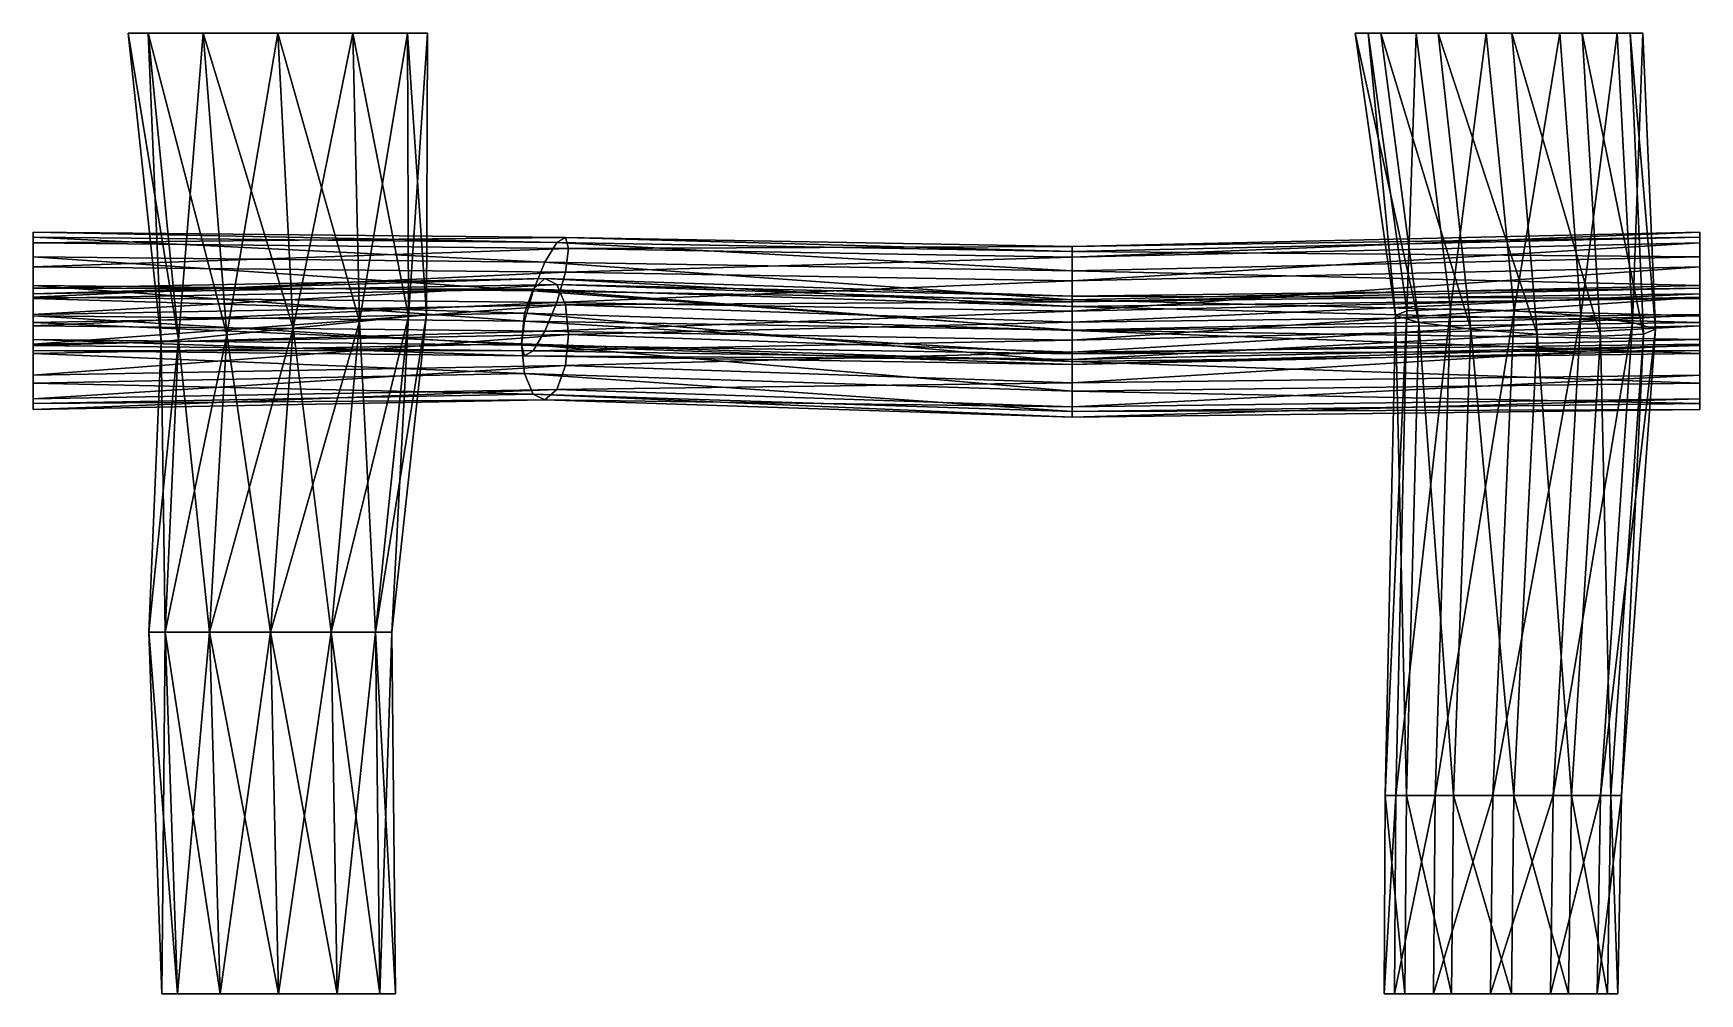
# Model space of a CAD drawing. Extents: x -96 to 100, y -19 to 94.
import ezdxf

# ---------------------------------------------------------------- set-up
doc = ezdxf.new("R2010")
doc.units = 0
doc.layers.add('fence23', color=250, linetype='CONTINUOUS')

msp = doc.modelspace()

# ---------------------------------------------------------------- meshes
at = {"layer": 'fence23'}
mesh = msp.add_polyface(dxfattribs=at)
corners = [(-38.52705, 60.172172, -9.851577), (-96.315764, 60.806041, -10.305101), (-96.315764, 64.376577, -9.712922), (-36.121665, 67.130972, -10.531825), (-96.315764, 67.764841, -10.985348), (-96.315764, 70.062951, -13.781434), (-33.716281, 70.02126, -16.898446), (-96.315764, 70.655129, -17.35197), (-96.315764, 69.382703, -20.740234), (-33.716281, 65.952748, -22.58482), (-96.315764, 66.586618, -23.038343), (-96.315764, 63.016082, -23.630522), (-36.121665, 58.993949, -21.904572), (-96.315764, 59.627818, -22.358096), (-96.315764, 57.329708, -19.56201), (-38.899164, 57.376086, -12.149687), (-96.315764, 58.009956, -12.603211), (-37.510415, 63.742708, -9.259399), (-34.732916, 69.429081, -13.32791), (-33.344166, 68.748834, -20.28671), (-34.732916, 62.382213, -23.176999), (-96.315764, 56.737529, -15.991475), (-38.52705, 61.141785, 18.603364), (-96.315764, 60.02782, 17.718031), (-96.315764, 62.838814, 15.308717), (-36.121665, 65.182514, 12.702027), (-96.315764, 64.06855, 11.816694), (-96.315764, 63.38752, 8.177645), (-33.716281, 62.092172, 6.251984), (-96.315764, 60.978207, 5.36665), (-96.315764, 57.486183, 4.136915), (-37.510415, 63.952779, 16.194051), (-34.732916, 64.501485, 9.062978), (-96.315764, 53.847134, 4.817944), (-65.759361, 59.354812, -18.262538), (-67.543168, 94.041617, -20.194222), (-76.345013, 94.041617, -17.835775), (-79.220681, 57.968711, -10.431351), (-82.78841, 94.041617, -11.392377), (-85.146858, 94.041617, -2.590533), (-79.220681, 57.968711, 5.10576), (-82.78841, 94.041617, 6.211312), (-76.345013, 94.041617, 12.65471), (-73.544915, 58.554546, -16.141007), (-81.293209, 57.75428, -2.663143), (-73.544915, 58.554546, 10.817324), (-67.543168, 94.041617, 15.013157), (-58.741324, 94.041617, 12.65471), (-52.297926, 94.041617, 6.211312), (-96.315764, 52.896747, 17.169324), (-65.759361, 59.354812, 12.941486)]
mesh.append_faces([[corners[k] for k in face] for face in [(0, 1, 2), (3, 4, 5), (6, 7, 8), (9, 10, 11), (12, 13, 14), (15, 16, 1), (17, 2, 4), (18, 5, 7), (19, 8, 10), (20, 11, 13), (14, 11, 10), (14, 13, 11), (5, 10, 8), (21, 10, 5), (5, 4, 2), (1, 16, 21), (22, 23, 24), (25, 26, 27), (28, 29, 30), (31, 24, 26), (32, 27, 29), (27, 33, 30), (27, 26, 24), (34, 35, 36), (37, 38, 39), (40, 41, 42), (43, 36, 38), (44, 39, 41), (45, 42, 46), (47, 42, 41), (36, 41, 39), (48, 41, 36), (14, 10, 21), (5, 8, 7), (21, 5, 1), (5, 2, 1), (27, 30, 29), (49, 27, 23), (27, 24, 23), (34, 36, 43), (37, 39, 44), (40, 42, 45), (43, 38, 37), (44, 41, 40), (45, 46, 50), (36, 39, 38)]])
mesh = msp.add_polyface(dxfattribs=at)
corners = [(25.912216, 62.705688, -7.916176), (-37.510415, 63.742708, -9.259399), (-36.121665, 67.130972, -10.531825), (25.912216, 68.392062, -11.984688), (-34.732916, 69.429081, -13.32791), (-33.716281, 70.02126, -16.898446), (25.912216, 67.711815, -18.943488), (-33.344166, 68.748834, -20.28671), (-33.716281, 65.952748, -22.58482), (25.912216, 66.093953, -9.188602), (25.912216, 61.345193, -21.833776), (-34.732916, 62.382213, -23.176999), (-36.121665, 58.993949, -21.904572), (25.912216, 68.984241, -15.555224), (25.912216, 64.915729, -21.241597), (25.912216, 61.90531, 14.757117), (-37.510415, 63.952779, 16.194051), (-36.121665, 65.182514, 12.702027), (25.912216, 62.454017, 7.626044), (-34.732916, 64.501485, 9.062978), (-33.716281, 62.092172, 6.251984), (25.912216, 63.135046, 11.265093), (25.912216, 60.044703, 4.81505), (-33.344166, 58.600148, 5.022248), (-52.184521, 60.740913, -10.492252), (-52.297926, 94.041617, -11.392377), (-58.741324, 94.041617, -17.835775), (-65.759361, 59.354812, 12.941486), (-67.543168, 94.041617, 15.013157), (-58.741324, 94.041617, 12.65471), (-52.184521, 60.740913, 5.17582), (-52.297926, 94.041617, 6.211312), (-49.939479, 94.041617, -2.590533), (-50.074153, 60.955343, -2.657855), (-57.935967, 60.155078, -16.203844), (-67.543168, 94.041617, -20.194222), (-57.935967, 60.155078, 10.885449), (-76.345013, 94.041617, 12.65471), (-76.345013, 94.041617, -17.835775), (-38.52705, 60.172172, -9.851577), (-96.315764, 64.376577, -9.712922), (25.912216, 59.135153, -8.508355), (-96.315764, 70.062951, -13.781434), (-96.315764, 69.382703, -20.740234), (-96.315764, 63.016082, -23.630522), (-38.899164, 57.376086, -12.149687), (-96.315764, 60.806041, -10.305101), (-96.315764, 67.764841, -10.985348), (-96.315764, 70.655129, -17.35197), (-96.315764, 66.586618, -23.038343), (-96.315764, 59.627818, -22.358096), (-38.52705, 61.141785, 18.603364), (-96.315764, 62.838814, 15.308717), (25.912216, 59.094316, 17.16643), (-96.315764, 63.38752, 8.177645), (-96.315764, 57.486183, 4.136915), (-38.899164, 57.502736, 19.284393), (-96.315764, 60.02782, 17.718031), (-96.315764, 64.06855, 11.816694), (-96.315764, 60.978207, 5.36665), (-65.759361, 59.354812, -18.262538), (-82.78841, 94.041617, 6.211312)]
mesh.append_faces([[corners[k] for k in face] for face in [(0, 1, 2), (3, 4, 5), (6, 7, 8), (9, 2, 4), (10, 11, 12), (13, 5, 7), (14, 8, 11), (15, 16, 17), (18, 19, 20), (21, 17, 19), (22, 20, 23), (24, 25, 26), (27, 28, 29), (30, 31, 32), (33, 32, 25), (34, 26, 35), (36, 29, 31), (29, 28, 37), (38, 35, 26), (25, 32, 31), (39, 40, 1), (1, 41, 39), (2, 42, 4), (5, 43, 7), (8, 44, 11), (45, 46, 39), (1, 47, 2), (4, 48, 5), (7, 49, 8), (11, 50, 12), (51, 52, 16), (16, 53, 51), (17, 54, 19), (20, 55, 23), (56, 57, 51), (16, 58, 17), (19, 59, 20), (24, 26, 34), (27, 29, 36), (30, 32, 33), (33, 25, 24), (34, 35, 60), (36, 31, 30), (29, 61, 31), (31, 38, 25), (38, 26, 25)]])
mesh = msp.add_polyface(dxfattribs=at)
corners = [(66.689553, 60.029964, -12.018995), (62.227456, 94.041617, -12.3502), (59.208399, 94.041617, -4.090403), (65.286776, 61.416065, 3.311708), (60.723717, 94.041617, 4.572319), (66.367382, 94.041617, 11.316798), (70.405072, 61.630496, 9.440522), (74.627179, 94.041617, 14.335856), (72.798172, 59.229698, -17.096521), (68.971935, 94.041617, -17.993865), (63.931776, 60.83023, -4.549949), (77.634657, 94.041617, -19.509183), (99.730322, 58.009956, -12.603211), (25.912216, 56.339067, -10.806464), (25.912216, 59.135153, -8.508355), (25.912216, 62.705688, -7.916176), (99.730322, 64.376577, -9.712922), (99.730322, 60.806041, -10.305101), (25.912216, 68.392062, -11.984688), (99.730322, 70.062951, -13.781434), (99.730322, 67.764841, -10.985348), (25.912216, 66.093953, -9.188602), (25.912216, 68.984241, -15.555224), (-37.510415, 63.742708, -9.259399), (99.730322, 69.382703, -20.740234), (25.912216, 67.711815, -18.943488), (25.912216, 64.915729, -21.241597), (99.730322, 63.016082, -23.630522), (25.912216, 61.345193, -21.833776), (25.912216, 57.956929, -20.56135), (99.730322, 62.838814, 15.308717), (25.912216, 61.90531, 14.757117), (25.912216, 63.135046, 11.265093), (99.730322, 63.38752, 8.177645), (25.912216, 62.454017, 7.626044), (25.912216, 60.044703, 4.81505), (-37.510415, 63.952779, 16.194051), (25.912216, 59.094316, 17.16643), (80.6115, 58.643863, -18.442967), (77.905434, 61.416065, 12.173006), (-38.52705, 60.172172, -9.851577), (-36.121665, 67.130972, -10.531825), (-33.716281, 70.02126, -16.898446), (99.730322, 70.655129, -17.35197), (-33.716281, 65.952748, -22.58482), (-34.732916, 69.429081, -13.32791), (99.730322, 66.586618, -23.038343), (-36.121665, 58.993949, -21.904572), (-33.344166, 68.748834, -20.28671), (-34.732916, 62.382213, -23.176999), (25.912216, 55.455267, 17.84746), (-38.52705, 61.141785, 18.603364), (99.730322, 60.02782, 17.718031), (-36.121665, 65.182514, 12.702027), (99.730322, 64.06855, 11.816694), (-33.716281, 62.092172, 6.251984), (25.912216, 56.55268, 3.585315), (99.730322, 60.978207, 5.36665), (-34.732916, 64.501485, 9.062978), (-33.344166, 58.600148, 5.022248)]
mesh.append_faces([[corners[k] for k in face] for face in [(0, 1, 2), (3, 4, 5), (6, 5, 7), (8, 9, 1), (10, 2, 4), (2, 9, 11), (2, 1, 9), (7, 5, 4), (12, 13, 14), (15, 16, 17), (18, 19, 20), (16, 15, 21), (19, 18, 22), (23, 15, 14), (24, 25, 26), (27, 28, 29), (30, 31, 32), (33, 34, 35), (36, 31, 37), (38, 9, 8), (0, 2, 10), (3, 5, 6), (6, 7, 39), (8, 1, 0), (10, 4, 3), (2, 11, 4), (13, 40, 14), (15, 17, 14), (15, 41, 21), (18, 20, 21), (18, 42, 22), (25, 43, 22), (25, 44, 26), (21, 45, 18), (28, 46, 26), (28, 47, 29), (22, 48, 25), (26, 49, 28), (50, 51, 37), (31, 52, 37), (31, 53, 32), (34, 54, 32), (34, 55, 35), (56, 57, 35), (32, 58, 34), (35, 59, 56)]])
mesh = msp.add_polyface(dxfattribs=at)
corners = [(77.905434, 61.416065, 12.173006), (74.627179, 94.041617, 14.335856), (83.289902, 94.041617, 12.820538), (91.836905, 60.029964, 5.640425), (90.03438, 94.041617, 7.176872), (93.053438, 94.041617, -1.082925), (93.140977, 58.643863, -9.644295), (91.53812, 94.041617, -9.745647), (85.894454, 94.041617, -16.490126), (80.6115, 58.643863, -18.442967), (77.634657, 94.041617, -19.509183), (68.971935, 94.041617, -17.993865), (85.754838, 60.83023, 10.775029), (94.532054, 59.229698, -1.834169), (88.049234, 58.429433, -15.716031), (60.723717, 94.041617, 4.572319), (25.912216, 67.711815, -18.943488), (99.730322, 69.382703, -20.740234), (99.730322, 70.655129, -17.35197), (25.912216, 61.345193, -21.833776), (99.730322, 63.016082, -23.630522), (99.730322, 66.586618, -23.038343), (99.730322, 64.376577, -9.712922), (99.730322, 56.737529, -15.991475), (99.730322, 58.009956, -12.603211), (99.730322, 59.627818, -22.358096), (99.730322, 67.764841, -10.985348), (99.730322, 70.062951, -13.781434), (25.912216, 61.90531, 14.757117), (99.730322, 62.838814, 15.308717), (99.730322, 60.02782, 17.718031), (25.912216, 62.454017, 7.626044), (99.730322, 63.38752, 8.177645), (99.730322, 64.06855, 11.816694), (25.912216, 56.55268, 3.585315), (99.730322, 57.486183, 4.136915), (99.730322, 60.978207, 5.36665), (25.912216, 59.135153, -8.508355), (99.730322, 60.806041, -10.305101), (25.912216, 66.093953, -9.188602), (25.912216, 68.984241, -15.555224), (25.912216, 64.915729, -21.241597), (25.912216, 57.956929, -20.56135), (99.730322, 57.329708, -19.56201), (99.730322, 56.388771, 18.39906), (25.912216, 59.094316, 17.16643), (25.912216, 63.135046, 11.265093), (25.912216, 60.044703, 4.81505), (99.730322, 51.03614, 7.227258)]
mesh.append_faces([[corners[k] for k in face] for face in [(0, 1, 2), (3, 4, 5), (6, 7, 8), (9, 10, 11), (12, 2, 4), (13, 5, 7), (14, 8, 10), (5, 10, 8), (15, 10, 5), (5, 4, 2), (16, 17, 18), (19, 20, 21), (22, 23, 24), (20, 23, 22), (23, 20, 25), (26, 27, 18), (26, 18, 17), (17, 21, 20), (28, 29, 30), (31, 32, 33), (34, 35, 36), (33, 32, 36), (33, 36, 35), (0, 2, 12), (3, 5, 13), (6, 8, 14), (12, 4, 3), (13, 7, 6), (14, 10, 9), (5, 8, 7), (15, 5, 1), (5, 2, 1), (24, 37, 38), (22, 39, 26), (27, 40, 18), (17, 41, 21), (20, 42, 25), (22, 24, 38), (20, 22, 26), (23, 25, 43), (26, 17, 20), (44, 45, 30), (29, 46, 33), (32, 47, 36), (29, 44, 30), (48, 29, 33)]])
mesh = msp.add_polyface(dxfattribs=at)
corners = [(-38.52705, 56.10366, -15.537951), (-96.315764, 56.737529, -15.991475), (-96.315764, 58.009956, -12.603211), (-37.510415, 56.695839, -19.108487), (-96.315764, 57.329708, -19.56201), (-33.716281, 54.961099, 5.703278), (-96.315764, 53.847134, 4.817944), (-96.315764, 51.03614, 7.227258), (-36.121665, 50.920369, 11.604615), (-96.315764, 49.806405, 10.719281), (-96.315764, 50.487434, 14.35833), (-38.52705, 54.010712, 18.054658), (-96.315764, 52.896747, 17.169324), (-96.315764, 56.388771, 18.39906), (-38.899164, 57.502736, 19.284393), (-96.315764, 60.02782, 17.718031), (-33.344166, 58.600148, 5.022248), (-96.315764, 57.486183, 4.136915), (-34.732916, 52.150105, 8.112591), (-37.510415, 51.601399, 15.243664), (-96.315764, 63.38752, 8.177645), (-75.575259, 23.607834, -16.08924), (-74.333758, -18.929796, -14.63553), (-67.457317, -18.929796, -16.478067), (-73.544915, 58.554546, -16.141007), (-79.220681, 57.968711, -10.431351), (-82.724681, 23.607834, -3.706079), (-81.210199, -18.929796, -2.725185), (-79.367663, -18.929796, -9.601626), (-81.293209, 57.75428, -2.663143), (-79.220681, 57.968711, 5.10576), (-68.425838, 23.607834, -18.004922), (-65.759361, 59.354812, -18.262538), (-75.575259, 23.607834, 8.677082), (-74.333758, -18.929796, 9.18516), (-79.367663, -18.929796, 4.151256), (-73.544915, 58.554546, 10.817324), (-65.759361, 59.354812, 12.941486), (-80.808999, 23.607834, -10.855501), (-80.808999, 23.607834, 3.443342), (-68.425838, 23.607834, 10.592763), (-55.546972, -18.929796, 4.151256), (-67.457317, -18.929796, 11.027697), (-60.580876, -18.929796, -14.63553), (-61.276417, 23.607834, 8.677082)]
mesh.append_faces([[corners[k] for k in face] for face in [(0, 1, 2), (3, 4, 1), (5, 6, 7), (8, 9, 10), (11, 12, 13), (14, 13, 15), (16, 17, 6), (18, 7, 9), (19, 10, 12), (10, 7, 6), (10, 9, 7), (12, 6, 20), (15, 13, 12), (21, 22, 23), (21, 24, 25), (26, 27, 28), (26, 29, 30), (31, 32, 24), (33, 34, 35), (33, 36, 37), (22, 21, 38), (38, 25, 29), (27, 26, 39), (39, 30, 36), (34, 33, 40), (41, 34, 42), (23, 22, 28), (23, 28, 27), (27, 35, 34), (10, 6, 12), (21, 23, 31), (21, 25, 38), (43, 31, 23), (26, 28, 38), (26, 30, 39), (31, 24, 21), (33, 35, 39), (33, 37, 40), (22, 38, 28), (44, 42, 40), (38, 29, 26), (27, 39, 35), (39, 36, 33), (34, 40, 42), (34, 43, 23), (23, 27, 34)]])
mesh = msp.add_polyface(dxfattribs=at)
corners = [(82.512625, 4.36599, 5.996654), (82.171828, -18.929796, 9.640583), (75.128964, -18.929796, 10.872549), (85.754838, 60.83023, 10.775029), (91.836905, 60.029964, 5.640425), (90.528093, 4.36599, -5.417525), (90.109662, -18.929796, -1.663045), (87.655144, -18.929796, 5.052237), (94.532054, 59.229698, -1.834169), (93.140977, 58.643863, -9.644295), (88.049569, 4.36599, 1.363434), (84.650857, 4.36599, -18.066213), (84.289351, -18.929796, -14.189225), (88.877696, -18.929796, -8.705909), (88.049234, 58.429433, -15.716031), (80.6115, 58.643863, -18.442967), (89.284078, 4.36599, -12.529269), (75.400881, 4.36599, 7.240669), (77.869899, 4.36599, -20.544736), (72.798172, 59.229698, -17.096521), (77.574068, -18.929796, -16.643743), (70.531205, -18.929796, -15.411777), (25.912216, 56.339067, -10.806464), (99.730322, 58.009956, -12.603211), (99.730322, 56.737529, -15.991475), (25.912216, 50.102636, 6.675657), (99.730322, 51.03614, 7.227258), (99.730322, 53.847134, 4.817944), (25.912216, 49.55393, 13.80673), (99.730322, 50.487434, 14.35833), (99.730322, 49.806405, 10.719281), (25.912216, 55.455267, 17.84746), (99.730322, 56.388771, 18.39906), (99.730322, 52.896747, 17.169324), (99.730322, 62.838814, 15.308717), (99.730322, 57.486183, 4.136915), (70.758155, 4.36599, -19.300722), (77.905434, 61.416065, 12.173006), (68.413682, -18.929796, 8.41803), (99.730322, 57.329708, -19.56201), (25.912216, 55.066641, -14.194729), (25.912216, 52.913631, 4.266344), (25.912216, 48.872901, 10.167681), (25.912216, 51.963244, 16.617724), (99.730322, 64.06855, 11.816694)]
mesh.append_faces([[corners[k] for k in face] for face in [(0, 1, 2), (0, 3, 4), (5, 6, 7), (5, 8, 9), (1, 0, 10), (11, 12, 13), (11, 14, 15), (10, 4, 8), (6, 5, 16), (16, 9, 14), (3, 0, 17), (12, 11, 18), (18, 15, 19), (7, 6, 13), (7, 13, 12), (12, 20, 21), (22, 23, 24), (25, 26, 27), (28, 29, 30), (31, 32, 33), (34, 33, 32), (26, 33, 34), (33, 26, 30), (35, 27, 26), (0, 2, 17), (0, 4, 10), (5, 7, 10), (5, 9, 16), (1, 10, 7), (11, 13, 16), (11, 15, 18), (10, 8, 5), (36, 20, 18), (6, 16, 13), (16, 14, 11), (3, 17, 37), (12, 18, 20), (1, 38, 2), (21, 1, 7), (7, 12, 21), (39, 40, 24), (35, 41, 27), (26, 42, 30), (29, 43, 33), (33, 30, 29), (44, 35, 26)]])
mesh = msp.add_polyface(dxfattribs=at)
corners = [(25.912216, 56.339067, -10.806464), (-38.899164, 57.376086, -12.149687), (-38.52705, 60.172172, -9.851577), (25.912216, 55.65882, -17.765264), (-37.510415, 56.695839, -19.108487), (-38.52705, 56.10366, -15.537951), (25.912216, 57.956929, -20.56135), (-36.121665, 58.993949, -21.904572), (25.912216, 55.066641, -14.194729), (25.912216, 55.455267, 17.84746), (-38.899164, 57.502736, 19.284393), (-38.52705, 61.141785, 18.603364), (25.912216, 56.55268, 3.585315), (-33.344166, 58.600148, 5.022248), (-33.716281, 54.961099, 5.703278), (25.912216, 50.102636, 6.675657), (-34.732916, 52.150105, 8.112591), (-36.121665, 50.920369, 11.604615), (25.912216, 49.55393, 13.80673), (-37.510415, 51.601399, 15.243664), (-38.52705, 54.010712, 18.054658), (25.912216, 52.913631, 4.266344), (25.912216, 48.872901, 10.167681), (25.912216, 51.963244, 16.617724), (-54.126995, 23.607834, -3.706079), (-50.074153, 60.955343, -2.657855), (-52.184521, 60.740913, -10.492252), (-53.704435, -18.929796, -2.725185), (-56.042677, 23.607834, -10.855501), (-61.276417, 23.607834, -16.08924), (-60.580876, -18.929796, -14.63553), (-55.546972, -18.929796, -9.601626), (-57.935967, 60.155078, -16.203844), (-65.759361, 59.354812, -18.262538), (-68.425838, 23.607834, -18.004922), (-61.276417, 23.607834, 8.677082), (-60.580876, -18.929796, 9.18516), (-67.457317, -18.929796, 11.027697), (-57.935967, 60.155078, 10.885449), (-52.184521, 60.740913, 5.17582), (-55.546972, -18.929796, 4.151256), (-68.425838, 23.607834, 10.592763), (-65.759361, 59.354812, 12.941486), (-56.042677, 23.607834, 3.443342), (-74.333758, -18.929796, 9.18516), (-96.315764, 57.329708, -19.56201), (-96.315764, 58.009956, -12.603211), (-96.315764, 56.737529, -15.991475), (-96.315764, 51.03614, 7.227258), (-96.315764, 50.487434, 14.35833), (-96.315764, 56.388771, 18.39906), (-96.315764, 53.847134, 4.817944), (-96.315764, 49.806405, 10.719281), (-96.315764, 52.896747, 17.169324)]
mesh.append_faces([[corners[k] for k in face] for face in [(0, 1, 2), (3, 4, 5), (6, 7, 4), (8, 5, 1), (9, 10, 11), (12, 13, 14), (15, 16, 17), (18, 19, 20), (21, 14, 16), (22, 17, 19), (23, 20, 10), (24, 25, 26), (27, 24, 28), (29, 30, 31), (29, 32, 33), (30, 29, 34), (35, 36, 37), (35, 38, 39), (24, 27, 40), (32, 29, 28), (41, 42, 38), (36, 35, 43), (43, 39, 25), (30, 40, 27), (44, 40, 30), (7, 45, 4), (5, 46, 1), (4, 47, 5), (14, 48, 16), (17, 49, 19), (20, 50, 10), (13, 51, 14), (16, 52, 17), (19, 53, 20), (24, 26, 28), (27, 28, 31), (29, 31, 28), (29, 33, 34), (35, 39, 43), (24, 40, 43), (32, 28, 26), (41, 38, 35), (36, 43, 40), (43, 25, 24), (30, 27, 31), (40, 37, 36)]])
mesh = msp.add_polyface(dxfattribs=at)
corners = [(68.619923, 4.36599, 4.762145), (70.405072, 61.630496, 9.440522), (77.905434, 61.416065, 12.173006), (68.413682, -18.929796, 8.41803), (75.400881, 4.36599, 7.240669), (70.758155, 4.36599, -19.300722), (70.531205, -18.929796, -15.411777), (77.574068, -18.929796, -16.643743), (72.798172, 59.229698, -17.096521), (66.689553, 60.029964, -12.018995), (62.742687, 4.36599, -7.886543), (62.59337, -18.929796, -4.10815), (65.047888, -18.929796, -10.823432), (63.931776, 60.83023, -4.549949), (65.286776, 61.416065, 3.311708), (63.825336, -18.929796, 2.934714), (65.221211, 4.36599, -14.667501), (63.986702, 4.36599, -0.774798), (82.171828, -18.929796, 9.640583), (25.912216, 55.65882, -17.765264), (99.730322, 57.329708, -19.56201), (99.730322, 59.627818, -22.358096), (25.912216, 55.066641, -14.194729), (99.730322, 56.388771, 18.39906), (25.912216, 55.455267, 17.84746), (25.912216, 59.094316, 17.16643), (99.730322, 57.486183, 4.136915), (25.912216, 56.55268, 3.585315), (25.912216, 52.913631, 4.266344), (99.730322, 51.03614, 7.227258), (25.912216, 50.102636, 6.675657), (25.912216, 48.872901, 10.167681), (99.730322, 50.487434, 14.35833), (25.912216, 49.55393, 13.80673), (25.912216, 51.963244, 16.617724), (75.128964, -18.929796, 10.872549), (77.869899, 4.36599, -20.544736), (25.912216, 57.956929, -20.56135), (-38.52705, 56.10366, -15.537951), (25.912216, 56.339067, -10.806464), (99.730322, 56.737529, -15.991475), (-37.510415, 56.695839, -19.108487), (-38.899164, 57.376086, -12.149687), (-33.716281, 54.961099, 5.703278), (99.730322, 53.847134, 4.817944), (-36.121665, 50.920369, 11.604615), (99.730322, 49.806405, 10.719281), (-38.52705, 54.010712, 18.054658), (99.730322, 52.896747, 17.169324), (-34.732916, 52.150105, 8.112591), (-37.510415, 51.601399, 15.243664), (-38.899164, 57.502736, 19.284393)]
mesh.append_faces([[corners[k] for k in face] for face in [(0, 1, 2), (3, 0, 4), (5, 6, 7), (5, 8, 9), (10, 11, 12), (10, 13, 14), (0, 3, 15), (6, 5, 16), (16, 9, 13), (11, 10, 17), (17, 14, 1), (18, 15, 3), (6, 15, 18), (15, 6, 12), (19, 20, 21), (20, 19, 22), (23, 24, 25), (26, 27, 28), (29, 30, 31), (32, 33, 34), (0, 2, 4), (3, 4, 35), (5, 9, 16), (10, 12, 16), (10, 14, 17), (0, 15, 17), (36, 8, 5), (6, 16, 12), (16, 13, 10), (11, 17, 15), (17, 1, 0), (15, 12, 11), (19, 21, 37), (19, 38, 22), (39, 40, 22), (37, 41, 19), (22, 42, 39), (27, 43, 28), (30, 44, 28), (30, 45, 31), (33, 46, 31), (33, 47, 34), (24, 48, 34), (28, 49, 30), (31, 50, 33), (34, 51, 24)]])

doc.saveas('drawing.dxf')
